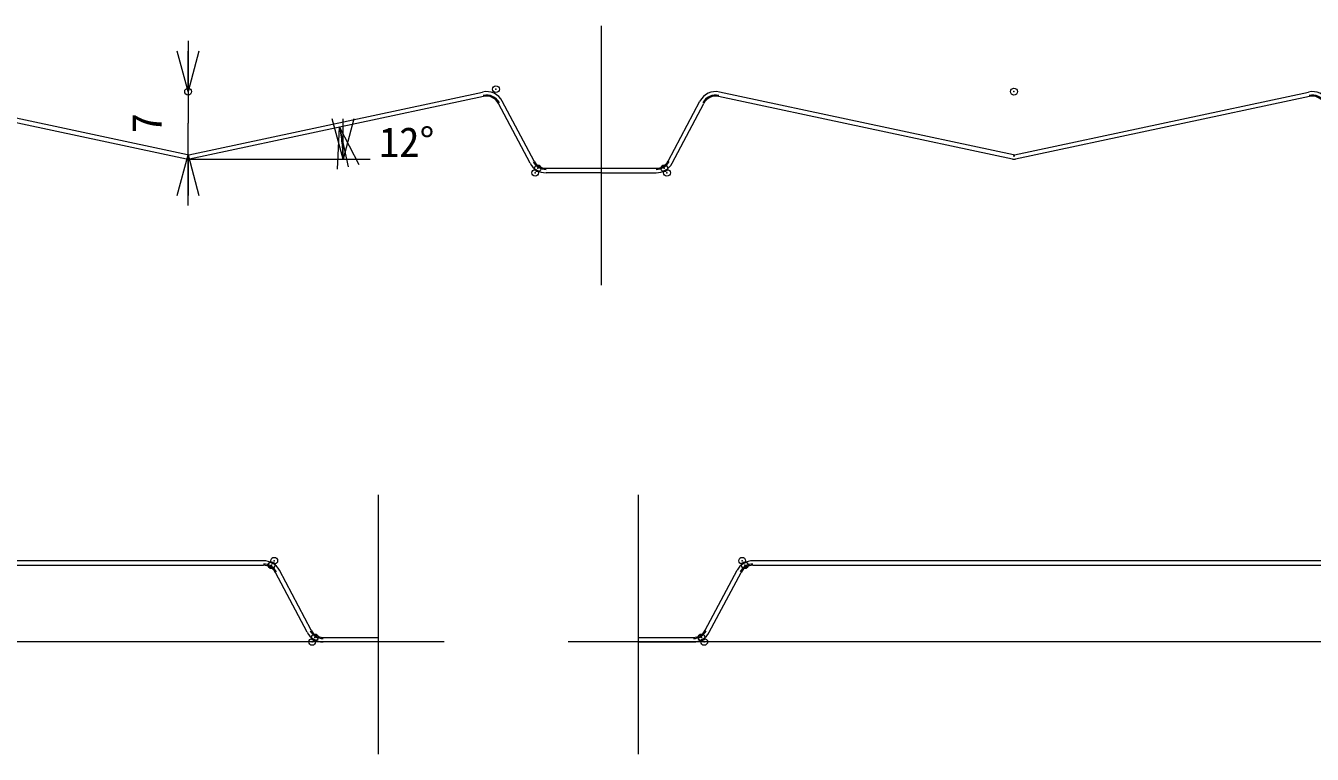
# Model space of a CAD drawing. Units: millimetres on the paper, with parts at other scales. Extents: x -208 to 189, y -184 to 139.
# Drawn here: x -94.8 to 0.2, y -81 to -27.2 of the extents above; entities that cross this region are included whole.
import ezdxf
from ezdxf.enums import TextEntityAlignment as Align

# ---------------------------------------------------------------- set-up
doc = ezdxf.new("R2010")
doc.units = ezdxf.units.MM
doc.header["$PDMODE"] = 32
doc.header["$PDSIZE"] = 0.5
for name, color, linetype, lineweight in [('0-0_寸法', 7, 'Continuous', 18), ('0-1_通り', 7, 'Continuous', 18), ('1-1', 7, 'Continuous', 18)]:
    doc.layers.add(name, color=color, linetype=linetype, lineweight=lineweight)
doc.styles.add('ＭＳ ゴシック', font='')
doc.styles.get('ＭＳ ゴシック').set_extended_font_data('MS Gothic')

# ---------------------------------------------------------------- blocks, each defined once
blk = doc.blocks.new('_OPEN30')
at = {"layer": '0-0_寸法'}
blk.add_line((0, 0), (-0.5, 0), dxfattribs=at)
blk.add_lwpolyline([(-0.5, 0.134), (0, 0), (-0.5, -0.134)], dxfattribs=at)
blk = doc.blocks.new('D43')
at = {"layer": '0-1_通り', "color": 3}
for p in [(89.7636, 68.9848), (89.7636, 59.8598)]:
    blk.add_line(p, (89.7636, 64.4223), dxfattribs=at)
at = {"layer": '0-1_通り', "xscale": 4.5, "yscale": 4.5}
for p, rotation in [((89.7636, 66.1723), 270), ((89.7636, 62.6723), 90)]:
    blk.add_blockref('_OPEN30', p, dxfattribs=dict(at, rotation=rotation))
at = {"layer": '0-1_通り', "style": 'ＭＳ ゴシック'}
blk.add_text('7', height=1.65, rotation=90, dxfattribs=at).set_placement((88.7993, 63.8598), align=Align.BOTTOM_LEFT)
blk = doc.blocks.new('D44')
at = {"layer": '0-1_通り', "color": 3}
blk.add_line((89.7636, 62.4223), (99.8449, 62.4223), dxfattribs=at)
for start, end in [(6.02295, 12.0459), (0, 6.02295)]:
    blk.add_arc((89.8058, 62.4223), 8.5391, start, end, dxfattribs=at)
at = {"layer": '0-1_通り', "xscale": 4.5, "yscale": 4.5}
for p, rotation in [((98.1569, 64.2044), 102.0459), ((98.3449, 62.4223), 270)]:
    blk.add_blockref('_OPEN30', p, dxfattribs=dict(at, rotation=rotation))
at = {"layer": '0-1_通り', "style": 'ＭＳ ゴシック'}
blk.add_text('12%%d', height=1.65, dxfattribs=at).set_placement((100.3357, 62.0583), align=Align.BOTTOM_LEFT)
blk = doc.blocks.new('BLOCK007')
at = {"layer": '0-1_通り', "color": 8}
for p, q in [((54.7864, 43.8306), (54.7864, 29.4526)), ((100.2864, 43.8306), (100.2864, 29.4526)), ((93.9343, 40.1783), (60.8885, 40.1783)), ((60.8885, 39.9283), (93.9343, 39.9283)), ((58.38, 36.5774), (60.0047, 39.6462)), ((58.601, 36.4604), (60.2256, 39.5292)), ((96.3542, 36.2104), (94.5972, 39.5292)), ((96.5751, 36.3274), (94.8181, 39.6462)), ((50.6651, 37.8126), (51.8116, 36.4462)), ((50.4735, 37.6519), (51.6201, 36.2855)), ((52.3861, 36.1783), (57.7172, 36.1783)), ((57.7172, 35.9283), (52.3861, 35.9283)), ((97.238, 35.9283), (100.2864, 35.9283)), ((100.2864, 35.6783), (97.238, 35.6783))]:
    blk.add_line(p, q, dxfattribs=at)
for centre, radius, start, end in [((60.8885, 39.1783), 1, 90, 152.10273), ((60.8885, 39.1783), 0.8125, 90, 152.10273), ((60.8885, 39.1783), 0.75, 90, 152.10273), ((93.9343, 39.1783), 1, 27.89727, 90), ((93.9343, 39.1783), 0.8125, 27.89727, 90), ((93.9343, 39.1783), 0.75, 27.89727, 90), ((52.3861, 36.9283), 0.8125, 220, 270), ((52.3861, 36.9283), 0.75, 220, 270), ((57.7172, 36.9283), 0.75, 270, 332.10273), ((57.7172, 36.9283), 0.8125, 270, 332.10273), ((57.7172, 36.9283), 1, 270, 332.10273), ((52.3861, 36.9283), 1, 220, 270), ((97.238, 36.6783), 1, 207.89727, 270), ((97.238, 36.6783), 0.8125, 207.89727, 270), ((97.238, 36.6783), 0.75, 207.89727, 270)]:
    blk.add_arc(centre, radius, start, end, dxfattribs=at)
for p in [(60.2864, 40.1783), (60.4369, 39.9283), (94.3859, 39.9283), (94.5364, 40.1783), (51.9198, 35.9283), (52.0364, 36.1783), (58.1688, 36.1783), (58.1869, 35.9283), (96.6359, 35.6783), (96.7864, 35.9283)]:
    blk.add_point(p, dxfattribs=at)
blk = doc.blocks.new('BLOCK008')
at = {"layer": '0-1_通り'}
for p, q in [((114.7036, 43.8306), (114.7036, 29.4526)), ((160.2036, 43.8306), (160.2036, 29.4526)), ((154.1015, 40.1783), (121.0557, 40.1783)), ((121.0557, 39.9283), (154.1015, 39.9283)), ((177.2305, 38.8986), (183.0329, 39.974)), ((183.0785, 39.7282), (183.0329, 39.974)), ((118.4149, 36.3274), (120.1719, 39.6462)), ((118.6358, 36.2104), (120.3928, 39.5292)), ((156.5213, 36.2104), (154.7643, 39.5292)), ((156.7423, 36.3274), (154.9853, 39.6462)), ((163.9843, 36.3034), (165.8447, 39.2353)), ((166.7479, 39.4472), (177.0153, 38.6391)), ((166.7675, 39.6964), (177.035, 38.8884)), ((177.276, 38.6528), (183.0785, 39.7282)), ((164.1954, 36.1695), (166.0558, 39.1013)), ((114.7036, 35.9283), (117.752, 35.9283)), ((114.7036, 35.6783), (117.752, 35.6783)), ((160.2036, 35.9283), (157.4051, 35.9283)), ((157.4051, 35.6783), (160.2036, 35.6783)), ((160.2036, 35.6783), (160.2036, 35.9283)), ((160.2036, 35.9283), (163.302, 35.9283)), ((160.2036, 35.6783), (163.302, 35.6783)), ((163.302, 35.9283), (163.3339, 35.9283)), ((163.302, 35.6783), (163.3339, 35.6783)), ((163.9672, 36.2765), (163.9843, 36.3034)), ((164.1783, 36.1425), (164.1954, 36.1695))]:
    blk.add_line(p, q, dxfattribs=at)
for centre, radius, start, end in [((121.0557, 39.1783), 1, 90, 152.10273), ((121.0557, 39.1783), 0.8125, 90, 152.10273), ((121.0557, 39.1783), 0.75, 90, 152.10273), ((154.1015, 39.1783), 1, 27.89727, 90), ((154.1015, 39.1783), 0.8125, 27.89727, 90), ((154.1015, 39.1783), 0.75, 27.89727, 90), ((166.6891, 38.6995), 1, 85.5, 147.60273), ((166.6891, 38.6995), 0.8125, 85.5, 147.60273), ((166.6891, 38.6995), 0.75, 85.5, 147.60273), ((177.0938, 39.636), 1, 265.5, 280.5), ((177.0938, 39.636), 0.8125, 265.5, 280.5), ((177.0938, 39.636), 0.75, 265.5, 280.5), ((117.752, 36.6783), 0.75, 270, 332.10273), ((117.752, 36.6783), 0.8125, 270, 332.10273), ((117.752, 36.6783), 1, 270, 332.10273), ((157.4051, 36.6783), 1, 207.89727, 270), ((157.4051, 36.6783), 0.8125, 207.89727, 270), ((157.4051, 36.6783), 0.75, 207.89727, 270), ((163.3339, 36.6783), 0.75, 270, 327.60273), ((163.3339, 36.6783), 0.8125, 270, 327.60273), ((163.3339, 36.6783), 1, 270, 327.60273)]:
    blk.add_arc(centre, radius, start, end, dxfattribs=at)
for p in [(120.4536, 40.1783), (120.6041, 39.9283), (154.5531, 39.9283), (154.7036, 40.1783), (118.2036, 35.9283), (118.3541, 35.6783), (156.8031, 35.6783), (156.9536, 35.9283)]:
    blk.add_point(p, dxfattribs=at)

msp = doc.modelspace()

# ---------------------------------------------------------------- linework, layer by layer
at = {"layer": '1-1', "color": 3}
msp.add_line((-52.345, -27.2), (-52.345, -46.37), dxfattribs=at)
at = {"layer": '1-1'}
for p, q in [((-82.887, -36.732), (-104.597, -32.099)), ((-82.803, -36.732), (-61.093, -32.099)), ((-21.887, -36.732), (-43.597, -32.099)), ((-21.803, -36.732), (-0.093, -32.099)), ((-82.956, -37.058), (-104.667, -32.425)), ((-61.023, -32.425), (-82.734, -37.058)), ((-57.588, -37.36), (-59.93, -32.935)), ((-57.293, -37.204), (-59.636, -32.779)), ((-47.396, -37.204), (-45.054, -32.779)), ((-47.102, -37.36), (-44.759, -32.935)), ((-21.956, -37.058), (-43.667, -32.425)), ((-0.023, -32.425), (-21.734, -37.058)), ((-56.409, -37.736), (-52.345, -37.736)), ((-52.345, -37.736), (-48.28, -37.736)), ((-52.345, -38.069), (-56.409, -38.069)), ((-52.345, -38.069), (-48.28, -38.069))]:
    msp.add_line(p, q, dxfattribs=at)
at = {"layer": '1-1', "color": 1}
for p, q in [((-63.92, -72.728), (-195.326, -72.728)), ((76.636, -72.728), (-54.769, -72.728))]:
    msp.add_line(p, q, dxfattribs=at)
at = {"layer": '1-1'}
for centre, radius, start, end in [((-60.814, -33.403), 1.333, 27.89727, 102.0459), ((-43.875, -33.403), 1.333, 77.9541, 152.10273), ((0.186, -33.403), 1.333, 27.89727, 102.0459), ((-60.814, -33.403), 1, 27.89727, 102.0459), ((-43.875, -33.403), 1, 77.9541, 152.10273), ((0.186, -33.403), 1, 27.89727, 102.0459), ((-82.845, -36.536), 0.533, 257.9541, 282.0459), ((-82.845, -36.536), 0.2, 257.9541, 282.0459), ((-21.845, -36.536), 0.533, 257.9541, 282.0459), ((-21.845, -36.536), 0.2, 257.9541, 282.0459), ((-56.409, -36.736), 1.333, 207.89727, 270), ((-56.409, -36.736), 1, 207.89727, 270), ((-48.28, -36.736), 1, 270, 332.10273), ((-48.28, -36.736), 1.333, 270, 332.10273)]:
    msp.add_arc(centre, radius, start, end, dxfattribs=at)
at = {"layer": '1-1', "color": 1}
for centre, radius, start, end in [((-60.814, -33.403), 1.083, 27.89727, 102.0459), ((-43.875, -33.403), 1.083, 77.9541, 152.10273), ((0.186, -33.403), 1.083, 27.89727, 102.0459), ((-82.845, -36.536), 0.283, 257.9541, 282.0459), ((-21.845, -36.536), 0.283, 257.9541, 282.0459), ((-56.409, -36.736), 1.083, 207.89727, 270), ((-48.28, -36.736), 1.083, 270, 332.10273)]:
    msp.add_arc(centre, radius, start, end, dxfattribs=at)
for p in [(-82.845, -32.069), (-60.107, -31.889), (-21.845, -32.069)]:
    msp.add_point(p, dxfattribs=at)
at = {"layer": '1-1'}
for p in [(-57.212, -38.069), (-57.011, -37.736), (-47.678, -37.736), (-47.477, -38.069)]:
    msp.add_point(p, dxfattribs=at)

# ---------------------------------------------------------------- block references
at = {"layer": '1-1', "xscale": 1.333333, "yscale": 1.333333}
for name in ['D43', 'D44', 'BLOCK007', 'BLOCK008']:
    msp.add_blockref(name, (-202.53, -120.299), dxfattribs=at)

doc.saveas('drawing.dxf')
